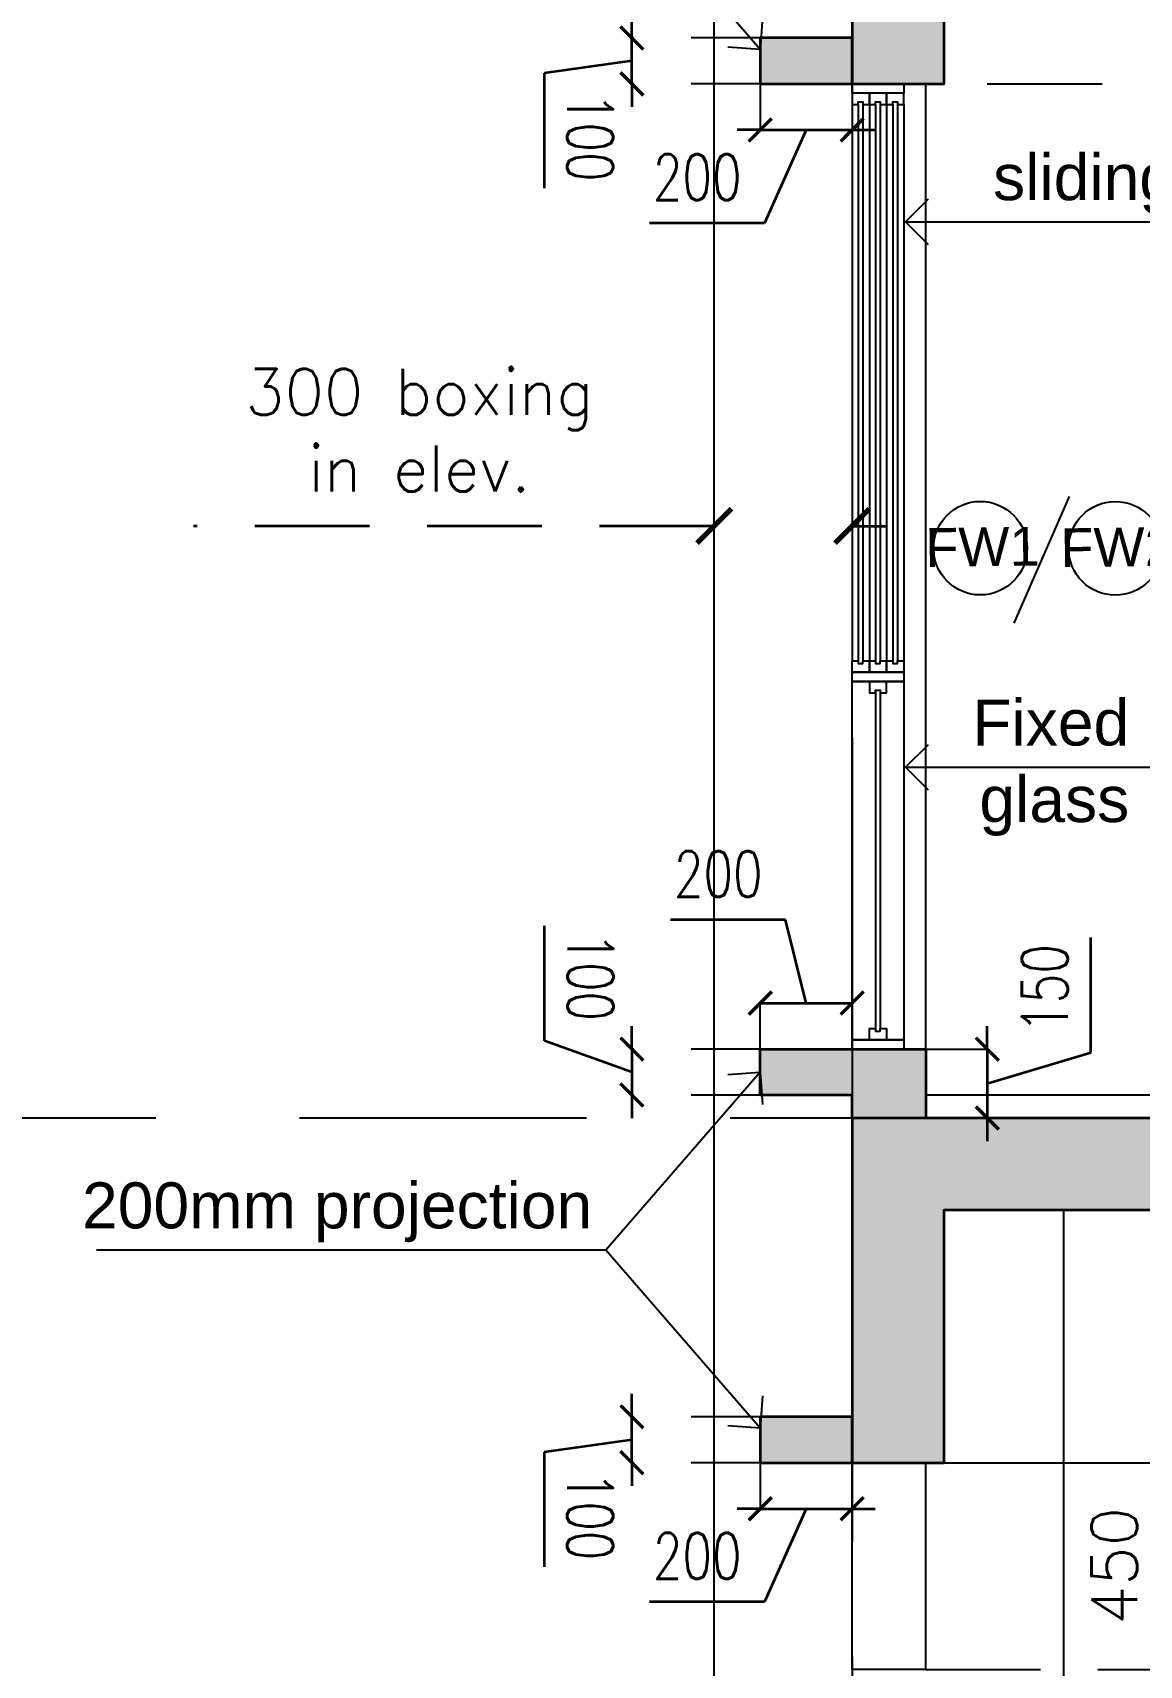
# Model space of a CAD drawing. Header units: millimetres. Extents: x 1066295 to 1300022, y -5734212 to -5454663.
# Drawn here: x 1169084 to 1171493, y -5489384 to -5485832 of the extents above; entities that cross this region are included whole.
import ezdxf
from ezdxf.enums import TextEntityAlignment as Align

# ---------------------------------------------------------------- set-up
doc = ezdxf.new("R2010")
doc.units = ezdxf.units.MM
doc.header["$LTSCALE"] = 1000
doc.header["$MEASUREMENT"] = 0
for name, pattern in [('AUDIT_D_120904163729-0', [0]), ('T9_PROFILE SECTIONS$0$AUDIT_D_120904163729-0', [0]), ('T9_PROFILE SECTIONS$0$HIDDEN', [0.375, 0.25, -0.125]), ('T9_PROFILE SECTIONS$0$HIDDEN2', [0.1875, 0.125, -0.0625]), ('T9_PROFILE SECTIONS$0$PHANTOM2', [1.25, 0.625, -0.125, 0.125, -0.125, 0.125, -0.125]), ('T9_PROFILE SECTIONS$0$T8_PROFILE SECTIONS$0$HIDDEN', [0.375, 0.25, -0.125])]:
    doc.linetypes.add(name, pattern=pattern)
doc.layers.get('0').update_dxf_attribs({"linetype": 'AUDIT_D_120904163729-0'})
for name, color, linetype in [('T9_PROFILE SECTIONS$0$A-BUILDING LINE TURNS HERE', 252, 'T9_PROFILE SECTIONS$0$PHANTOM2'), ('T9_PROFILE SECTIONS$0$a-ele', 8, 'Continuous'), ('T9_PROFILE SECTIONS$0$a-window', 5, 'Continuous'), ('T9_PROFILE SECTIONS$0$Elev 01', 8, 'Continuous'), ('T9_PROFILE SECTIONS$0$ELEV 5', 8, 'Continuous'), ('T9_PROFILE SECTIONS$0$F.F.L', 36, 'Continuous'), ('T9_PROFILE SECTIONS$0$HATCH 150', 8, 'Continuous'), ('T9_PROFILE SECTIONS$0$Leader', 2, 'T9_PROFILE SECTIONS$0$AUDIT_D_120904163729-0'), ('T9_PROFILE SECTIONS$0$LEVEL', 7, 'Continuous'), ('T9_PROFILE SECTIONS$0$TEXT ROOM', 7, 'Continuous'), ('T9_PROFILE SECTIONS$0$TYPICAL UNITS$0$a-door-no', 104, 'Continuous')]:
    doc.layers.add(name, color=color, linetype=linetype)
for name, color, linetype, lineweight in [('T9_PROFILE SECTIONS$0$A-DIMENSION', 2, 'Continuous', 35), ('T9_PROFILE SECTIONS$0$A-SLAB', 3, 'Continuous', 35), ('T9_PROFILE SECTIONS$0$R0-18-10-2014-T1-1st Podium Floor Plan$0$Text', 7, 'Continuous', 0), ('T9_PROFILE SECTIONS$0$T8_PROFILE SECTIONS$0$A-DIMENSION', 2, 'Continuous', 35)]:
    doc.layers.add(name, color=color, linetype=linetype, lineweight=lineweight)
doc.styles.add('T9_PROFILE SECTIONS$0$ARIAL ARROW', font='arial.ttf')
doc.styles.add('T9_PROFILE SECTIONS$0$CLUSTER A- TOILET DETAIL$0$texts', font='simplex.shx', dxfattribs={"width": 0.75})
doc.styles.add('T9_PROFILE SECTIONS$0$Romans 1', font='romans.shx', dxfattribs={"height": 100})
doc.styles.add('T9_PROFILE SECTIONS$0$T8_PROFILE SECTIONS$0$Romans 1', font='romans.shx', dxfattribs={"height": 100})
doc.styles.add('T9_PROFILE SECTIONS$0$TYPICAL UNITS$0$LODHA STANDERD', font='sanss___.ttf')
doc.dimstyles.new('T9_PROFILE SECTIONS$0$ALPINE S', dxfattribs={"dimscale": 0, "dimtxt": 100, "dimasz": 75, "dimexe": 0, "dimexo": 0, "dimgap": 75, "dimtad": 1, "dimdec": 0, "dimzin": 0, "dimdsep": 46, "dimtxsty": 'T9_PROFILE SECTIONS$0$Romans 1', "dimblk": 'T9_PROFILE SECTIONS$0$_ArchTick', "dimcen": 0.09, "dimclrd": 256, "dimclre": 256, "dimclrt": 7, "dimadec": 0, "dimazin": 0, "dimtfac": 1, "dimtdec": 0, "dimtofl": 0, "dimtmove": 1, "dimatfit": 0, "dimldrblk": 'T9_PROFILE SECTIONS$0$_Open90', "dimfxl": 1, "dimtolj": 1, "dimtzin": 0, "dimarcsym": 0})
doc.dimstyles.new('T9_PROFILE SECTIONS$0$T8_PROFILE SECTIONS$0$ALPINE S', dxfattribs={"dimscale": 0, "dimtxt": 100, "dimasz": 75, "dimexe": 0, "dimexo": 0, "dimgap": 75, "dimtad": 1, "dimdec": 0, "dimzin": 0, "dimdsep": 46, "dimtxsty": 'T9_PROFILE SECTIONS$0$T8_PROFILE SECTIONS$0$Romans 1', "dimblk": 'T9_PROFILE SECTIONS$0$T8_PROFILE SECTIONS$0$_ArchTick', "dimcen": 0.09, "dimclrd": 256, "dimclre": 256, "dimclrt": 7, "dimadec": 0, "dimazin": 0, "dimtfac": 1, "dimtdec": 0, "dimtofl": 0, "dimtmove": 1, "dimatfit": 0, "dimldrblk": 'T9_PROFILE SECTIONS$0$T8_PROFILE SECTIONS$0$_Open90', "dimfxl": 1, "dimtolj": 1, "dimtzin": 0, "dimarcsym": 0})

# ---------------------------------------------------------------- blocks, each defined once
blk = doc.blocks.new('T9_PROFILE SECTIONS$0$_ArchTick')
at = {"color": 0, "linetype": 'ByBlock', "const_width": 0.15}
blk.add_lwpolyline([(-0.5, -0.5), (0.5, 0.5)], dxfattribs=at)
blk = doc.blocks.new('*D238')
at = {"layer": 'T9_PROFILE SECTIONS$0$A-DIMENSION', "linetype": 'T9_PROFILE SECTIONS$0$HIDDEN', "lineweight": -2, "transparency": 16777216}
for p, q in [((1319621.8, -5693762.8), (1319621.8, -5694164.6)), ((1320371.8, -5693762.8), (1320371.8, -5694164.6))]:
    blk.add_line(p, q, dxfattribs=at)
at = {"layer": 'T9_PROFILE SECTIONS$0$A-DIMENSION', "linetype": 'T9_PROFILE SECTIONS$0$HIDDEN', "transparency": 16777216}
blk.add_line((1320371.8, -5694164.6), (1319621.8, -5694164.6), dxfattribs=at)
at = {"layer": 'T9_PROFILE SECTIONS$0$A-DIMENSION', "linetype": 'ByBlock', "transparency": 16777216, "xscale": 75, "yscale": 75, "zscale": 75, "rotation": 180}
blk.add_blockref('T9_PROFILE SECTIONS$0$_ArchTick', (1319621.8, -5694164.6), dxfattribs=at)
at = {"layer": 'T9_PROFILE SECTIONS$0$A-DIMENSION', "linetype": 'ByBlock', "transparency": 16777216, "xscale": 75, "yscale": 75, "zscale": 75}
blk.add_blockref('T9_PROFILE SECTIONS$0$_ArchTick', (1320371.8, -5694164.6), dxfattribs=at)
at = {"layer": 'T9_PROFILE SECTIONS$0$A-DIMENSION', "color": 7, "linetype": 'ByBlock', "transparency": 16777216, "insert": (1319996.8, -5694289.6), "char_height": 100, "attachment_point": 5, "rotation": 180, "style": 'T9_PROFILE SECTIONS$0$Romans 1'}
blk.add_mtext('\\A1;750', dxfattribs=at)
blk = doc.blocks.new('T9_PROFILE SECTIONS$0$_Open90')
at = {"color": 0, "linetype": 'ByBlock', "lineweight": -2}
for p, q in [((-0.5, 0.5), (0, 0)), ((0, 0), (-1, 0)), ((0, 0), (-0.5, -0.5))]:
    blk.add_line(p, q, dxfattribs=at)
blk = doc.blocks.new('*D239')
at = {"layer": 'T9_PROFILE SECTIONS$0$A-DIMENSION', "linetype": 'T9_PROFILE SECTIONS$0$HIDDEN', "lineweight": -2, "transparency": 16777216}
for p, q in [((1320371.8, -5693762.8), (1320371.8, -5694164.6)), ((1322621.8, -5693762.8), (1322621.8, -5694164.6))]:
    blk.add_line(p, q, dxfattribs=at)
at = {"layer": 'T9_PROFILE SECTIONS$0$A-DIMENSION', "linetype": 'T9_PROFILE SECTIONS$0$HIDDEN', "transparency": 16777216}
blk.add_line((1320371.8, -5694164.6), (1322621.8, -5694164.6), dxfattribs=at)
at = {"layer": 'T9_PROFILE SECTIONS$0$A-DIMENSION', "linetype": 'ByBlock', "transparency": 16777216, "xscale": 75, "yscale": 75, "zscale": 75, "rotation": 180}
blk.add_blockref('T9_PROFILE SECTIONS$0$_ArchTick', (1320371.8, -5694164.6), dxfattribs=at)
at = {"layer": 'T9_PROFILE SECTIONS$0$A-DIMENSION', "linetype": 'ByBlock', "transparency": 16777216, "xscale": 75, "yscale": 75, "zscale": 75}
blk.add_blockref('T9_PROFILE SECTIONS$0$_ArchTick', (1322621.8, -5694164.6), dxfattribs=at)
at = {"layer": 'T9_PROFILE SECTIONS$0$A-DIMENSION', "color": 7, "linetype": 'ByBlock', "transparency": 16777216, "insert": (1321496.8, -5694289.6), "char_height": 100, "attachment_point": 5, "rotation": 180, "style": 'T9_PROFILE SECTIONS$0$Romans 1'}
blk.add_mtext('\\A1;2250', dxfattribs=at)
blk = doc.blocks.new('T9_PROFILE SECTIONS$0$window with railing-flat-2')
at = {"layer": 'T9_PROFILE SECTIONS$0$a-ele'}
blk.add_lwpolyline([(-11234.8, -340863.7), (-11234.8, -338763.7)], dxfattribs=at)
at = {"layer": 'T9_PROFILE SECTIONS$0$a-window', "color": 250}
for p, q in [((-11394.9, -338808.7), (-11394.9, -340018.7)), ((-11381.6, -338808.7), (-11381.6, -340018.7)), ((-11371.6, -338808.7), (-11371.6, -340018.7))]:
    blk.add_line(p, q, dxfattribs=at)
at = {"layer": 'T9_PROFILE SECTIONS$0$a-window', "color": 1}
for p, q in [((-11357.4, -338808.7), (-11357.4, -340018.7)), ((-11319.9, -338808.7), (-11319.9, -340018.7)), ((-11319.9, -338808.7), (-11319.9, -340018.7)), ((-11282.4, -338808.7), (-11282.4, -340018.7))]:
    blk.add_line(p, q, dxfattribs=at)
at = {"layer": 'T9_PROFILE SECTIONS$0$a-window', "color": 5}
for p, q in [((-11344.1, -338808.7), (-11344.1, -340018.7)), ((-11334.1, -338808.7), (-11334.1, -340018.7)), ((-11306.6, -338808.7), (-11306.6, -340018.7)), ((-11296.6, -338808.7), (-11296.6, -340018.7)), ((-11344.2, -340082.7), (-11344.2, -340818.7)), ((-11334.2, -340082.7), (-11334.2, -340818.7))]:
    blk.add_line(p, q, dxfattribs=at)
at = {"layer": 'T9_PROFILE SECTIONS$0$a-window', "color": 4}
for points in [[(-11394.9, -338783.7), (-11394.9, -338763.7), (-11282.4, -338763.7), (-11282.4, -338783.7)], [(-11371.6, -338808.7), (-11357.4, -338808.7), (-11357.4, -338783.7), (-11394.9, -338783.7), (-11394.9, -338808.7), (-11381.6, -338808.7), (-11381.6, -338802.7), (-11371.6, -338802.7)], [(-11334.1, -338808.7), (-11319.9, -338808.7), (-11319.9, -338783.7), (-11357.4, -338783.7), (-11357.4, -338808.7), (-11344.1, -338808.7), (-11344.1, -338802.7), (-11334.1, -338802.7)], [(-11296.6, -338808.7), (-11282.4, -338808.7), (-11282.4, -338783.7), (-11319.9, -338783.7), (-11319.9, -338808.7), (-11306.6, -338808.7), (-11306.6, -338802.7), (-11296.6, -338802.7)], [(-11371.6, -340018.7), (-11357.4, -340018.7), (-11357.4, -340043.7), (-11394.9, -340043.7), (-11394.9, -340018.7), (-11381.6, -340018.7), (-11381.6, -340024.7), (-11371.6, -340024.7)], [(-11394.9, -340063.7), (-11394.9, -340043.7), (-11282.4, -340043.7), (-11282.4, -340063.7)], [(-11334.1, -340018.7), (-11319.9, -340018.7), (-11319.9, -340043.7), (-11357.4, -340043.7), (-11357.4, -340018.7), (-11344.1, -340018.7), (-11344.1, -340024.7), (-11334.1, -340024.7)], [(-11296.6, -340018.7), (-11282.4, -340018.7), (-11282.4, -340043.7), (-11319.9, -340043.7), (-11319.9, -340018.7), (-11306.6, -340018.7), (-11306.6, -340024.7), (-11296.6, -340024.7)], [(-11334.2, -340088.7), (-11319.9, -340088.7), (-11319.9, -340063.7), (-11357.4, -340063.7), (-11357.4, -340088.7), (-11344.2, -340088.7), (-11344.2, -340082.7), (-11334.2, -340082.7)], [(-11334.2, -340818.7), (-11319.9, -340818.7), (-11319.9, -340843.7), (-11357.4, -340843.7), (-11357.4, -340818.7), (-11344.2, -340818.7), (-11344.2, -340824.7), (-11334.2, -340824.7)], [(-11394.9, -340863.7), (-11394.9, -340843.7), (-11282.4, -340843.7), (-11282.4, -340863.7)]]:
    blk.add_lwpolyline(points, close=True, dxfattribs=at)
at = {"layer": 'T9_PROFILE SECTIONS$0$a-window', "color": 250}
blk.add_lwpolyline([(-11394.9, -340063.7), (-11282.4, -340063.7), (-11282.4, -340843.7), (-11394.9, -340843.7)], close=True, dxfattribs=at)
blk = doc.blocks.new('T9_PROFILE SECTIONS$0$T8_PROFILE SECTIONS$0$_ArchTick')
at = {"color": 0, "linetype": 'ByBlock', "const_width": 0.15}
blk.add_lwpolyline([(-0.5, -0.5), (0.5, 0.5)], dxfattribs=at)
blk = doc.blocks.new('*D240')
at = {"layer": 'T9_PROFILE SECTIONS$0$T8_PROFILE SECTIONS$0$A-DIMENSION', "linetype": 'T9_PROFILE SECTIONS$0$T8_PROFILE SECTIONS$0$HIDDEN', "transparency": 16777216}
for p, q in [((1320802.8, -5693324), (1320802.8, -5693031.2)), ((1320621.9, -5693269), (1320621.9, -5693469)), ((1320621.9, -5693369), (1320802.8, -5693324))]:
    blk.add_line(p, q, dxfattribs=at)
at = {"layer": 'T9_PROFILE SECTIONS$0$T8_PROFILE SECTIONS$0$A-DIMENSION', "linetype": 'T9_PROFILE SECTIONS$0$T8_PROFILE SECTIONS$0$HIDDEN', "lineweight": -2, "transparency": 16777216}
for p, q in [((1320521.8, -5693269), (1320621.9, -5693269)), ((1320521.8, -5693469), (1320621.9, -5693469))]:
    blk.add_line(p, q, dxfattribs=at)
at = {"layer": 'T9_PROFILE SECTIONS$0$T8_PROFILE SECTIONS$0$A-DIMENSION', "linetype": 'ByBlock', "transparency": 16777216, "xscale": 50, "yscale": 50, "zscale": 50}
for p, rotation in [((1320621.9, -5693269), 89.99999999999994), ((1320621.9, -5693469), 269.9999999999999)]:
    blk.add_blockref('T9_PROFILE SECTIONS$0$T8_PROFILE SECTIONS$0$_ArchTick', p, dxfattribs=dict(at, rotation=rotation))
at = {"layer": 'T9_PROFILE SECTIONS$0$T8_PROFILE SECTIONS$0$A-DIMENSION', "color": 7, "linetype": 'ByBlock', "transparency": 16777216, "insert": (1320902.8, -5693177.6), "char_height": 100, "attachment_point": 5, "rotation": 270, "style": 'T9_PROFILE SECTIONS$0$CLUSTER A- TOILET DETAIL$0$texts'}
blk.add_mtext('\\A1;200', dxfattribs=at)
blk = doc.blocks.new('T9_PROFILE SECTIONS$0$T8_PROFILE SECTIONS$0$_Open90')
at = {"color": 0, "linetype": 'ByBlock', "lineweight": -2}
for p, q in [((0, 0), (-1, 0)), ((-0.5, 0.5), (0, 0)), ((0, 0), (-0.5, -0.5))]:
    blk.add_line(p, q, dxfattribs=at)
blk = doc.blocks.new('*D241')
at = {"layer": 'T9_PROFILE SECTIONS$0$T8_PROFILE SECTIONS$0$A-DIMENSION', "linetype": 'T9_PROFILE SECTIONS$0$T8_PROFILE SECTIONS$0$HIDDEN', "transparency": 16777216}
for p, q in [((1320471.8, -5692989.7), (1320539.9, -5692799.6)), ((1320539.9, -5692799.6), (1320818.5, -5692799.6)), ((1320421.8, -5692989.7), (1320371.8, -5692989.7)), ((1320521.8, -5692989.7), (1320421.8, -5692989.7)), ((1320521.8, -5692989.7), (1320571.8, -5692989.7))]:
    blk.add_line(p, q, dxfattribs=at)
at = {"layer": 'T9_PROFILE SECTIONS$0$T8_PROFILE SECTIONS$0$A-DIMENSION', "linetype": 'T9_PROFILE SECTIONS$0$T8_PROFILE SECTIONS$0$HIDDEN', "lineweight": -2, "transparency": 16777216}
for p, q in [((1320421.8, -5693369), (1320421.8, -5692989.7)), ((1320521.8, -5693369), (1320521.8, -5692989.7))]:
    blk.add_line(p, q, dxfattribs=at)
at = {"layer": 'T9_PROFILE SECTIONS$0$T8_PROFILE SECTIONS$0$A-DIMENSION', "linetype": 'ByBlock', "transparency": 16777216, "xscale": 50, "yscale": 50, "zscale": 50}
blk.add_blockref('T9_PROFILE SECTIONS$0$T8_PROFILE SECTIONS$0$_ArchTick', (1320421.8, -5692989.7), dxfattribs=at)
at = {"layer": 'T9_PROFILE SECTIONS$0$T8_PROFILE SECTIONS$0$A-DIMENSION', "linetype": 'ByBlock', "transparency": 16777216, "xscale": 50, "yscale": 50, "zscale": 50, "rotation": 180}
blk.add_blockref('T9_PROFILE SECTIONS$0$T8_PROFILE SECTIONS$0$_ArchTick', (1320521.8, -5692989.7), dxfattribs=at)
at = {"layer": 'T9_PROFILE SECTIONS$0$T8_PROFILE SECTIONS$0$A-DIMENSION', "color": 7, "linetype": 'ByBlock', "transparency": 16777216, "insert": (1320679.2, -5692899.6), "char_height": 100, "attachment_point": 5, "rotation": 180, "style": 'T9_PROFILE SECTIONS$0$CLUSTER A- TOILET DETAIL$0$texts'}
blk.add_mtext('\\A1;100', dxfattribs=at)
blk = doc.blocks.new('*D242')
at = {"layer": 'T9_PROFILE SECTIONS$0$T8_PROFILE SECTIONS$0$A-DIMENSION', "linetype": 'T9_PROFILE SECTIONS$0$T8_PROFILE SECTIONS$0$HIDDEN', "transparency": 16777216}
for p, q in [((1319318.9, -5693278.2), (1319318.9, -5692985.4)), ((1319521.7, -5693269), (1319521.7, -5693219)), ((1319521.7, -5693269), (1319521.7, -5693469)), ((1319521.7, -5693369), (1319318.9, -5693278.2)), ((1319521.7, -5693469), (1319521.7, -5693519))]:
    blk.add_line(p, q, dxfattribs=at)
at = {"layer": 'T9_PROFILE SECTIONS$0$T8_PROFILE SECTIONS$0$A-DIMENSION', "linetype": 'T9_PROFILE SECTIONS$0$T8_PROFILE SECTIONS$0$HIDDEN', "lineweight": -2, "transparency": 16777216}
for p, q in [((1319621.8, -5693269), (1319521.7, -5693269)), ((1319621.8, -5693469), (1319521.7, -5693469))]:
    blk.add_line(p, q, dxfattribs=at)
at = {"layer": 'T9_PROFILE SECTIONS$0$T8_PROFILE SECTIONS$0$A-DIMENSION', "linetype": 'ByBlock', "transparency": 16777216, "xscale": 50, "yscale": 50, "zscale": 50}
for p, rotation in [((1319521.7, -5693269), 269.9999999999999), ((1319521.7, -5693469), 89.99999999999994)]:
    blk.add_blockref('T9_PROFILE SECTIONS$0$T8_PROFILE SECTIONS$0$_ArchTick', p, dxfattribs=dict(at, rotation=rotation))
at = {"layer": 'T9_PROFILE SECTIONS$0$T8_PROFILE SECTIONS$0$A-DIMENSION', "color": 7, "linetype": 'ByBlock', "transparency": 16777216, "insert": (1319418.9, -5693131.8), "char_height": 100, "attachment_point": 5, "rotation": 270, "style": 'T9_PROFILE SECTIONS$0$CLUSTER A- TOILET DETAIL$0$texts'}
blk.add_mtext('\\A1;200', dxfattribs=at)
blk = doc.blocks.new('*D243')
at = {"layer": 'T9_PROFILE SECTIONS$0$T8_PROFILE SECTIONS$0$A-DIMENSION', "linetype": 'T9_PROFILE SECTIONS$0$T8_PROFILE SECTIONS$0$HIDDEN', "transparency": 16777216}
for p, q in [((1319645.1, -5692798.7), (1319366.5, -5692798.7)), ((1319671.8, -5692989.7), (1319645.1, -5692798.7)), ((1319621.8, -5692989.7), (1319571.8, -5692989.7)), ((1319621.8, -5692989.7), (1319721.8, -5692989.7)), ((1319721.8, -5692989.7), (1319771.8, -5692989.7))]:
    blk.add_line(p, q, dxfattribs=at)
at = {"layer": 'T9_PROFILE SECTIONS$0$T8_PROFILE SECTIONS$0$A-DIMENSION', "linetype": 'T9_PROFILE SECTIONS$0$T8_PROFILE SECTIONS$0$HIDDEN', "lineweight": -2, "transparency": 16777216}
for p, q in [((1319621.8, -5693369), (1319621.8, -5692989.7)), ((1319721.8, -5693369), (1319721.8, -5692989.7))]:
    blk.add_line(p, q, dxfattribs=at)
at = {"layer": 'T9_PROFILE SECTIONS$0$T8_PROFILE SECTIONS$0$A-DIMENSION', "linetype": 'ByBlock', "transparency": 16777216, "xscale": 50, "yscale": 50, "zscale": 50}
for p, rotation in [((1319621.8, -5692989.7), 359.9999999999999), ((1319721.8, -5692989.7), 179.9999999999999)]:
    blk.add_blockref('T9_PROFILE SECTIONS$0$T8_PROFILE SECTIONS$0$_ArchTick', p, dxfattribs=dict(at, rotation=rotation))
at = {"layer": 'T9_PROFILE SECTIONS$0$T8_PROFILE SECTIONS$0$A-DIMENSION', "color": 7, "linetype": 'ByBlock', "transparency": 16777216, "insert": (1319505.8, -5692898.7), "char_height": 100, "attachment_point": 5, "rotation": 180, "style": 'T9_PROFILE SECTIONS$0$CLUSTER A- TOILET DETAIL$0$texts'}
blk.add_mtext('\\A1;100', dxfattribs=at)
blk = doc.blocks.new('*D244')
at = {"layer": 'T9_PROFILE SECTIONS$0$T8_PROFILE SECTIONS$0$A-DIMENSION', "linetype": 'T9_PROFILE SECTIONS$0$T8_PROFILE SECTIONS$0$HIDDEN', "lineweight": -2, "transparency": 16777216}
for p, q in [((1320371.8, -5693629.1), (1320371.8, -5693763.1)), ((1320521.8, -5693629.1), (1320521.8, -5693763.1))]:
    blk.add_line(p, q, dxfattribs=at)
at = {"layer": 'T9_PROFILE SECTIONS$0$T8_PROFILE SECTIONS$0$A-DIMENSION', "linetype": 'T9_PROFILE SECTIONS$0$T8_PROFILE SECTIONS$0$HIDDEN', "transparency": 16777216}
for p, q in [((1320371.8, -5693763.1), (1320321.8, -5693763.1)), ((1320521.8, -5693763.1), (1320371.8, -5693763.1)), ((1320446.8, -5693763.1), (1320514.3, -5693988.1)), ((1320521.8, -5693763.1), (1320571.8, -5693763.1)), ((1320514.3, -5693988.1), (1320792.9, -5693988.1))]:
    blk.add_line(p, q, dxfattribs=at)
at = {"layer": 'T9_PROFILE SECTIONS$0$T8_PROFILE SECTIONS$0$A-DIMENSION', "linetype": 'ByBlock', "transparency": 16777216, "xscale": 50, "yscale": 50, "zscale": 50}
blk.add_blockref('T9_PROFILE SECTIONS$0$T8_PROFILE SECTIONS$0$_ArchTick', (1320371.8, -5693763.1), dxfattribs=at)
at = {"layer": 'T9_PROFILE SECTIONS$0$T8_PROFILE SECTIONS$0$A-DIMENSION', "linetype": 'ByBlock', "transparency": 16777216, "xscale": 50, "yscale": 50, "zscale": 50, "rotation": 180.0000000000001}
blk.add_blockref('T9_PROFILE SECTIONS$0$T8_PROFILE SECTIONS$0$_ArchTick', (1320521.8, -5693763.1), dxfattribs=at)
at = {"layer": 'T9_PROFILE SECTIONS$0$T8_PROFILE SECTIONS$0$A-DIMENSION', "color": 7, "linetype": 'ByBlock', "transparency": 16777216, "insert": (1320653.6, -5693888.1), "char_height": 100, "attachment_point": 5, "style": 'T9_PROFILE SECTIONS$0$CLUSTER A- TOILET DETAIL$0$texts'}
blk.add_mtext('\\A1;150', dxfattribs=at)
blk = doc.blocks.new('*D245')
at = {"layer": 'T9_PROFILE SECTIONS$0$A-DIMENSION', "linetype": 'T9_PROFILE SECTIONS$0$HIDDEN', "transparency": 16777216}
for p, q in [((1321659.9, -5693169), (1321659.9, -5692035.7)), ((1321659.9, -5693469.1), (1321659.9, -5693544.1))]:
    blk.add_line(p, q, dxfattribs=at)
at = {"layer": 'T9_PROFILE SECTIONS$0$A-DIMENSION', "linetype": 'T9_PROFILE SECTIONS$0$HIDDEN', "lineweight": -2, "transparency": 16777216}
for p, q in [((1321654.1, -5693169), (1321659.9, -5693169)), ((1321654.1, -5693469.1), (1321659.9, -5693469.1))]:
    blk.add_line(p, q, dxfattribs=at)
at = {"layer": 'T9_PROFILE SECTIONS$0$A-DIMENSION', "linetype": 'ByBlock', "transparency": 16777216, "xscale": 75, "yscale": 75, "zscale": 75}
for p, rotation in [((1321659.9, -5693169), 270.0000000000001), ((1321659.9, -5693469.1), 90.00000000000006)]:
    blk.add_blockref('T9_PROFILE SECTIONS$0$_ArchTick', p, dxfattribs=dict(at, rotation=rotation))
at = {"layer": 'T9_PROFILE SECTIONS$0$A-DIMENSION', "color": 7, "linetype": 'ByBlock', "transparency": 16777216, "insert": (1321868.3, -5692527.4), "char_height": 100, "attachment_point": 5, "rotation": 270, "style": 'T9_PROFILE SECTIONS$0$Romans 1'}
blk.add_mtext('\\A1;300 boxing\\Pin elev.', dxfattribs=at)
blk = doc.blocks.new('T9_PROFILE SECTIONS$0$TYPICAL UNITS$0$B-flat-33')
at = {"layer": 'T9_PROFILE SECTIONS$0$TYPICAL UNITS$0$a-door-no'}
blk.add_ellipse((14107.6, 1401.5), major_axis=(0, -181), ratio=0.999989, dxfattribs=at)
at = {"layer": 'T9_PROFILE SECTIONS$0$TYPICAL UNITS$0$a-door-no', "style": 'T9_PROFILE SECTIONS$0$TYPICAL UNITS$0$LODHA STANDERD', "oblique": 0.00002, "width": 0.999989}
blk.add_attdef('OP1', text='', height=150, rotation=0.75922, dxfattribs=at).set_placement((14117, 1331.6), align=Align.CENTER)
blk = doc.blocks.new('*D231')
at = {"layer": 'T9_PROFILE SECTIONS$0$A-DIMENSION', "linetype": 'T9_PROFILE SECTIONS$0$HIDDEN', "lineweight": -2, "transparency": 16777216}
for p, q in [((1365971.8, -5688629), (1365971.8, -5689164.6)), ((1365371.8, -5688762.8), (1365371.8, -5689164.6))]:
    blk.add_line(p, q, dxfattribs=at)
at = {"layer": 'T9_PROFILE SECTIONS$0$A-DIMENSION', "linetype": 'T9_PROFILE SECTIONS$0$HIDDEN', "transparency": 16777216}
blk.add_line((1365371.8, -5689164.6), (1365971.8, -5689164.6), dxfattribs=at)
at = {"layer": 'T9_PROFILE SECTIONS$0$A-DIMENSION', "linetype": 'ByBlock', "transparency": 16777216, "xscale": 75, "yscale": 75, "zscale": 75, "rotation": 180}
blk.add_blockref('T9_PROFILE SECTIONS$0$_ArchTick', (1365371.8, -5689164.6), dxfattribs=at)
at = {"layer": 'T9_PROFILE SECTIONS$0$A-DIMENSION', "linetype": 'ByBlock', "transparency": 16777216, "xscale": 75, "yscale": 75, "zscale": 75}
blk.add_blockref('T9_PROFILE SECTIONS$0$_ArchTick', (1365971.8, -5689164.6), dxfattribs=at)
at = {"layer": 'T9_PROFILE SECTIONS$0$A-DIMENSION', "color": 7, "linetype": 'ByBlock', "transparency": 16777216, "insert": (1365671.8, -5689289.6), "char_height": 100, "attachment_point": 5, "rotation": 180, "style": 'T9_PROFILE SECTIONS$0$Romans 1'}
blk.add_mtext('\\A1;600', dxfattribs=at)
blk = doc.blocks.new('*D232')
at = {"layer": 'T9_PROFILE SECTIONS$0$A-DIMENSION', "linetype": 'T9_PROFILE SECTIONS$0$HIDDEN', "lineweight": -2, "transparency": 16777216}
for p, q in [((1365971.8, -5688629), (1365971.8, -5689164.6)), ((1366421.8, -5688629), (1366421.8, -5689164.6))]:
    blk.add_line(p, q, dxfattribs=at)
at = {"layer": 'T9_PROFILE SECTIONS$0$A-DIMENSION', "linetype": 'T9_PROFILE SECTIONS$0$HIDDEN', "transparency": 16777216}
blk.add_line((1365971.8, -5689164.6), (1366421.8, -5689164.6), dxfattribs=at)
at = {"layer": 'T9_PROFILE SECTIONS$0$A-DIMENSION', "linetype": 'ByBlock', "transparency": 16777216, "xscale": 75, "yscale": 75, "zscale": 75, "rotation": 180}
blk.add_blockref('T9_PROFILE SECTIONS$0$_ArchTick', (1365971.8, -5689164.6), dxfattribs=at)
at = {"layer": 'T9_PROFILE SECTIONS$0$A-DIMENSION', "linetype": 'ByBlock', "transparency": 16777216, "xscale": 75, "yscale": 75, "zscale": 75}
blk.add_blockref('T9_PROFILE SECTIONS$0$_ArchTick', (1366421.8, -5689164.6), dxfattribs=at)
at = {"layer": 'T9_PROFILE SECTIONS$0$A-DIMENSION', "color": 7, "linetype": 'ByBlock', "transparency": 16777216, "insert": (1366196.8, -5689039.6), "char_height": 100, "attachment_point": 5, "style": 'T9_PROFILE SECTIONS$0$Romans 1'}
blk.add_mtext('\\A1;450', dxfattribs=at)
blk = doc.blocks.new("T9_PROFILE SECTIONS$0$'OI")
at = {"layer": 'T9_PROFILE SECTIONS$0$HATCH 150'}
h = blk.add_hatch(dxfattribs=at)
h.set_pattern_fill('AR-SAND', color=8, scale=10, angle=-90)
h.set_pattern_definition([(37.5, (-4e-09, -2435.62), (-0.62993358, 19.26823769), [0, -15.2, 0, -17, 0, -16.25]), (7.5, (-4e-09, -2435.62), (17.69776705, 28.22146065), [0, -8.2, 0, -13.7, 0, -5.25]), (327.5, (-12.3, -2435.62), (31.141418618, 0.056590535), [0, -5, 0, -18, 0, -23.5]), (317.5, (-12.3, -2435.62), (30.06126605, 8.77675565), [0, -2.5, 0, -11.8, 0, -13.5])])
h.paths.add_polyline_path([(1320521.8, -5693269), (1320521.8, -5693629.1), (1320371.8, -5693629.1), (1320371.8, -5693469), (1320421.8, -5693469), (1320421.8, -5693269)])
h.paths.add_polyline_path([(1319721.8, -5693469), (1319721.8, -5693269), (1319621.8, -5693269), (1319621.8, -5693469)])
h = blk.add_hatch(color=8, dxfattribs=at)
h.dxf.hatch_style = 1
h.paths.add_polyline_path([(1320371.8, -5695763.9), (1320371.8, -5693469), (1319621.8, -5693469), (1319621.8, -5693669), (1320171.8, -5693669), (1320171.8, -5695763.9)])
at = {"linetype": 'ByBlock'}
blk.add_line((1321448.7, -5693821.9, 0), (1321724.1, -5693942.1, 0), dxfattribs=at)
at = {"layer": 'T9_PROFILE SECTIONS$0$A-SLAB', "linetype": 'ByBlock'}
for points in [[(1319721.8, -5693469), (1319721.8, -5693269), (1319621.8, -5693269), (1319621.8, -5693469)], [(1320521.8, -5693269), (1320521.8, -5693629.1), (1320371.8, -5693629.1), (1320371.8, -5693469), (1320421.8, -5693469), (1320421.8, -5693269)], [(1320371.8, -5695763.9), (1320371.8, -5693469), (1319621.8, -5693469), (1319621.8, -5693669), (1320171.8, -5693669), (1320171.8, -5695763.9)]]:
    blk.add_lwpolyline(points, close=True, dxfattribs=at)
at = {"layer": 'T9_PROFILE SECTIONS$0$ELEV 5', "ltscale": 0.7}
blk.add_line((1319621.8, -5693169), (1322621.8, -5693169), dxfattribs=at)
at = {"layer": 'T9_PROFILE SECTIONS$0$F.F.L', "linetype": 'Continuous', "ltscale": 0.1}
blk.add_lwpolyline([(1320421.8, -5695763.9), (1320421.8, -5693629)], dxfattribs=at)
at = {"layer": 'T9_PROFILE SECTIONS$0$A-SLAB', "extrusion": (0, 0, -1), "xscale": -1, "zscale": -1, "rotation": 90}
blk.add_blockref('T9_PROFILE SECTIONS$0$window with railing-flat-2', (-1661385.5, -5704864), dxfattribs=at)
at = {"layer": 'T9_PROFILE SECTIONS$0$TEXT ROOM', "ltscale": 0.1, "xscale": 0.5624999999999993, "yscale": 0.5624999999999993, "zscale": 0.5624999999999993, "rotation": 270}
for p, values in [((1320823.4, -5685812.3), {'OP1': 'FW1'}), ((1320823, -5686106.4), {'OP1': 'FW2'})]:
    blk.add_blockref('T9_PROFILE SECTIONS$0$TYPICAL UNITS$0$B-flat-33', p, dxfattribs=at).add_auto_attribs(values)
at = {"layer": 'T9_PROFILE SECTIONS$0$R0-18-10-2014-T1-1st Podium Floor Plan$0$Text', "char_height": 100, "rotation": 270, "style": 'T9_PROFILE SECTIONS$0$ARIAL ARROW'}
for s, insert, width, attachment_point in [('200mm projection\\P  ', (1319934.9, -5691793.1), 1133.401, 7), ('Fixed glass', (1320985.5, -5694072, 0), 422.753, 9), ('sliding glass panel', (1322172.1, -5694536.6, 0), 803.001, 9)]:
    blk.add_mtext(s, dxfattribs=dict(at, insert=insert, width=width, attachment_point=attachment_point))
at = {"layer": 'T9_PROFILE SECTIONS$0$A-DIMENSION', "linetype": 'ByBlock'}
dim = blk.add_linear_dim(base=(1321659.9, -5693169), p1=(1321654.1, -5693469.1), p2=(1321654.1, -5693169), angle=270, text='<> boxing\\Pin elev.', dimstyle='T9_PROFILE SECTIONS$0$ALPINE S', override={"dimscale": 1, "dimtmove": 0, "dimfxl": 5, "dimlwd": 65535, "dimarcsym": 1}, dxfattribs=at)
dim.commit()
dim.dimension.update_dxf_attribs({"geometry": '*D245', "text_midpoint": (1321659.9, -5692527.4), "dimtype": 128})
for base, p1, p2, picture, middle in [((1319621.8, -5694164.6), (1320371.8, -5693762.8, 0), (1319621.8, -5693762.8, 0), '*D238', (1319996.8, -5694289.6)), ((1322621.8, -5694164.6), (1320371.8, -5693762.8), (1322621.8, -5693762.8, 0), '*D239', (1321496.8, -5694289.6))]:
    dim = blk.add_linear_dim(base=base, p1=p1, p2=p2, dimstyle='T9_PROFILE SECTIONS$0$ALPINE S', override={"dimscale": 1, "dimfxl": 5, "dimlwd": 65535, "dimarcsym": 1}, dxfattribs=at)
    dim.commit()
    dim.dimension.update_dxf_attribs({"geometry": picture, "text_midpoint": middle})
at = {"layer": 'T9_PROFILE SECTIONS$0$T8_PROFILE SECTIONS$0$A-DIMENSION', "linetype": 'ByBlock'}
for base, p1, p2, angle, picture, middle in [((1319721.8, -5692989.7), (1319621.8, -5693369), (1319721.8, -5693369, 0), 180, '*D243', (1319595.1, -5692798.7)), ((1319521.7, -5693469), (1319621.8, -5693269), (1319621.8, -5693469, 0), 90, '*D242', (1319318.9, -5693228.2)), ((1320621.9, -5693469), (1320521.8, -5693269), (1320521.8, -5693469, 0), 90, '*D240', (1320802.8, -5693274))]:
    dim = blk.add_linear_dim(base=base, p1=p1, p2=p2, angle=angle, dimstyle='T9_PROFILE SECTIONS$0$T8_PROFILE SECTIONS$0$ALPINE S', override={"dimscale": 1, "dimasz": 50, "dimgap": 50, "dimtxsty": 'T9_PROFILE SECTIONS$0$CLUSTER A- TOILET DETAIL$0$texts', "dimfxl": 5, "dimlwd": 65535, "dimarcsym": 1}, dxfattribs=at)
    dim.commit()
    dim.dimension.update_dxf_attribs({"geometry": picture, "text_midpoint": middle, "dimtype": 128})
dim = blk.add_linear_dim(base=(1320421.8, -5692989.7), p1=(1320521.8, -5693369), p2=(1320421.8, -5693369, 0), dimstyle='T9_PROFILE SECTIONS$0$T8_PROFILE SECTIONS$0$ALPINE S', override={"dimscale": 1, "dimasz": 50, "dimgap": 50, "dimtxsty": 'T9_PROFILE SECTIONS$0$CLUSTER A- TOILET DETAIL$0$texts', "dimfxl": 5, "dimlwd": 65535, "dimarcsym": 1}, dxfattribs=at)
dim.commit()
dim.dimension.update_dxf_attribs({"geometry": '*D241', "text_midpoint": (1320589.9, -5692799.6), "dimtype": 128})
dim = blk.add_linear_dim(base=(1320371.8, -5693763.1), p1=(1320521.8, -5693629.1), p2=(1320371.8, -5693629.1), dimstyle='T9_PROFILE SECTIONS$0$T8_PROFILE SECTIONS$0$ALPINE S', override={"dimscale": 1, "dimasz": 50, "dimgap": 50, "dimtxsty": 'T9_PROFILE SECTIONS$0$CLUSTER A- TOILET DETAIL$0$texts', "dimfxl": 5, "dimlwd": 65535, "dimarcsym": 1}, dxfattribs=at)
dim.commit()
dim.dimension.update_dxf_attribs({"geometry": '*D244', "text_midpoint": (1320564.3, -5693888.1)})
at = {"layer": 'T9_PROFILE SECTIONS$0$Leader'}
for points, override in [([(1319696.9, -5693269, 0), (1320084.3, -5692933, 0), (1320084.3, -5691824.7, 0)], {"dimscale": 1, "dimasz": 100, "dimtad": 0}), ([(1320471.8, -5693269, 0), (1320084.3, -5692933, 0), (1320084.3, -5691824.7, 0)], {"dimscale": 1, "dimasz": 100, "dimtad": 0}), ([(1321134.9, -5693584.9, 0), (1321134.9, -5694263.4, 0)], {"dimscale": 1, "dimasz": 100, "dimtad": 0, "dimclrd": 256}), ([(1322321.5, -5693584.9, 0), (1322321.5, -5694263.4, 0)], {"dimscale": 1, "dimasz": 100, "dimtad": 0, "dimclrd": 256})]:
    blk.add_leader(points, dimstyle='T9_PROFILE SECTIONS$0$ALPINE S', override=override, dxfattribs=at)
blk = doc.blocks.new("T9_PROFILE SECTIONS$0$'I")
at = {"layer": 'T9_PROFILE SECTIONS$0$Elev 01', "linetype": 'ByBlock', "elevation": 0}
blk.add_lwpolyline([(1365971.8, -5688629), (1365971.8, -5688469), (1366421.8, -5688469), (1366421.8, -5688629)], close=True, dxfattribs=at)
blk.add_lwpolyline([(1366971.8, -5688929), (1365421.8, -5688929)], dxfattribs=at)
at = {"layer": 'T9_PROFILE SECTIONS$0$ELEV 5', "ltscale": 0.7}
blk.add_line((1364621.8, -5688169, 0), (1366421.8, -5688169, 0), dxfattribs=at)
at = {"layer": 'T9_PROFILE SECTIONS$0$A-DIMENSION', "linetype": 'ByBlock'}
for base, p1, p2, picture, middle in [((1365971.8, -5689164.6, 0), (1365371.8, -5688762.8, 0), (1365971.8, -5688629, 0), '*D231', (1365671.8, -5689289.6, 0)), ((1366421.8, -5689164.6), (1365971.8, -5688629, 0), (1366421.8, -5688629, 0), '*D232', (1366196.8, -5689039.6))]:
    dim = blk.add_linear_dim(base=base, p1=p1, p2=p2, dimstyle='T9_PROFILE SECTIONS$0$ALPINE S', override={"dimscale": 1, "dimfxl": 5, "dimlwd": 65535, "dimarcsym": 1}, dxfattribs=at)
    dim.commit()
    dim.dimension.update_dxf_attribs({"geometry": picture, "text_midpoint": middle})
blk = doc.blocks.new('T9_PROFILE SECTIONS')
at = {"layer": 'T9_PROFILE SECTIONS$0$A-BUILDING LINE TURNS HERE', "ltscale": 2}
blk.add_line((1172612.8836, -5454967.5258, -0.01), (1172612.8836, -5549767.0765, -0.01), dxfattribs=at)
at = {"layer": 'T9_PROFILE SECTIONS$0$LEVEL', "color": 1, "linetype": 'T9_PROFILE SECTIONS$0$HIDDEN2', "ltscale": 5}
blk.add_line((1261097.5948, -5485795.054, -0.01), (1103452.4742, -5485795.054, -0.01), dxfattribs=at)
at = {"linetype": 'ByBlock', "rotation": 90}
for p in [(-4520856.1486, -6803166.8481, -0.01), (-4520856.1486, -6806166.8481, -0.01)]:
    blk.add_blockref("T9_PROFILE SECTIONS$0$'OI", p, dxfattribs=at)
blk.add_blockref("T9_PROFILE SECTIONS$0$'I", (-4515856.1486, -6852966.8481, -0.01), dxfattribs=at)

msp = doc.modelspace()

# ---------------------------------------------------------------- block references
at = {"linetype": 'ByBlock'}
msp.add_blockref('T9_PROFILE SECTIONS', (-1745.2, -2398.4, 0.4), dxfattribs=at)

doc.saveas('drawing.dxf')
